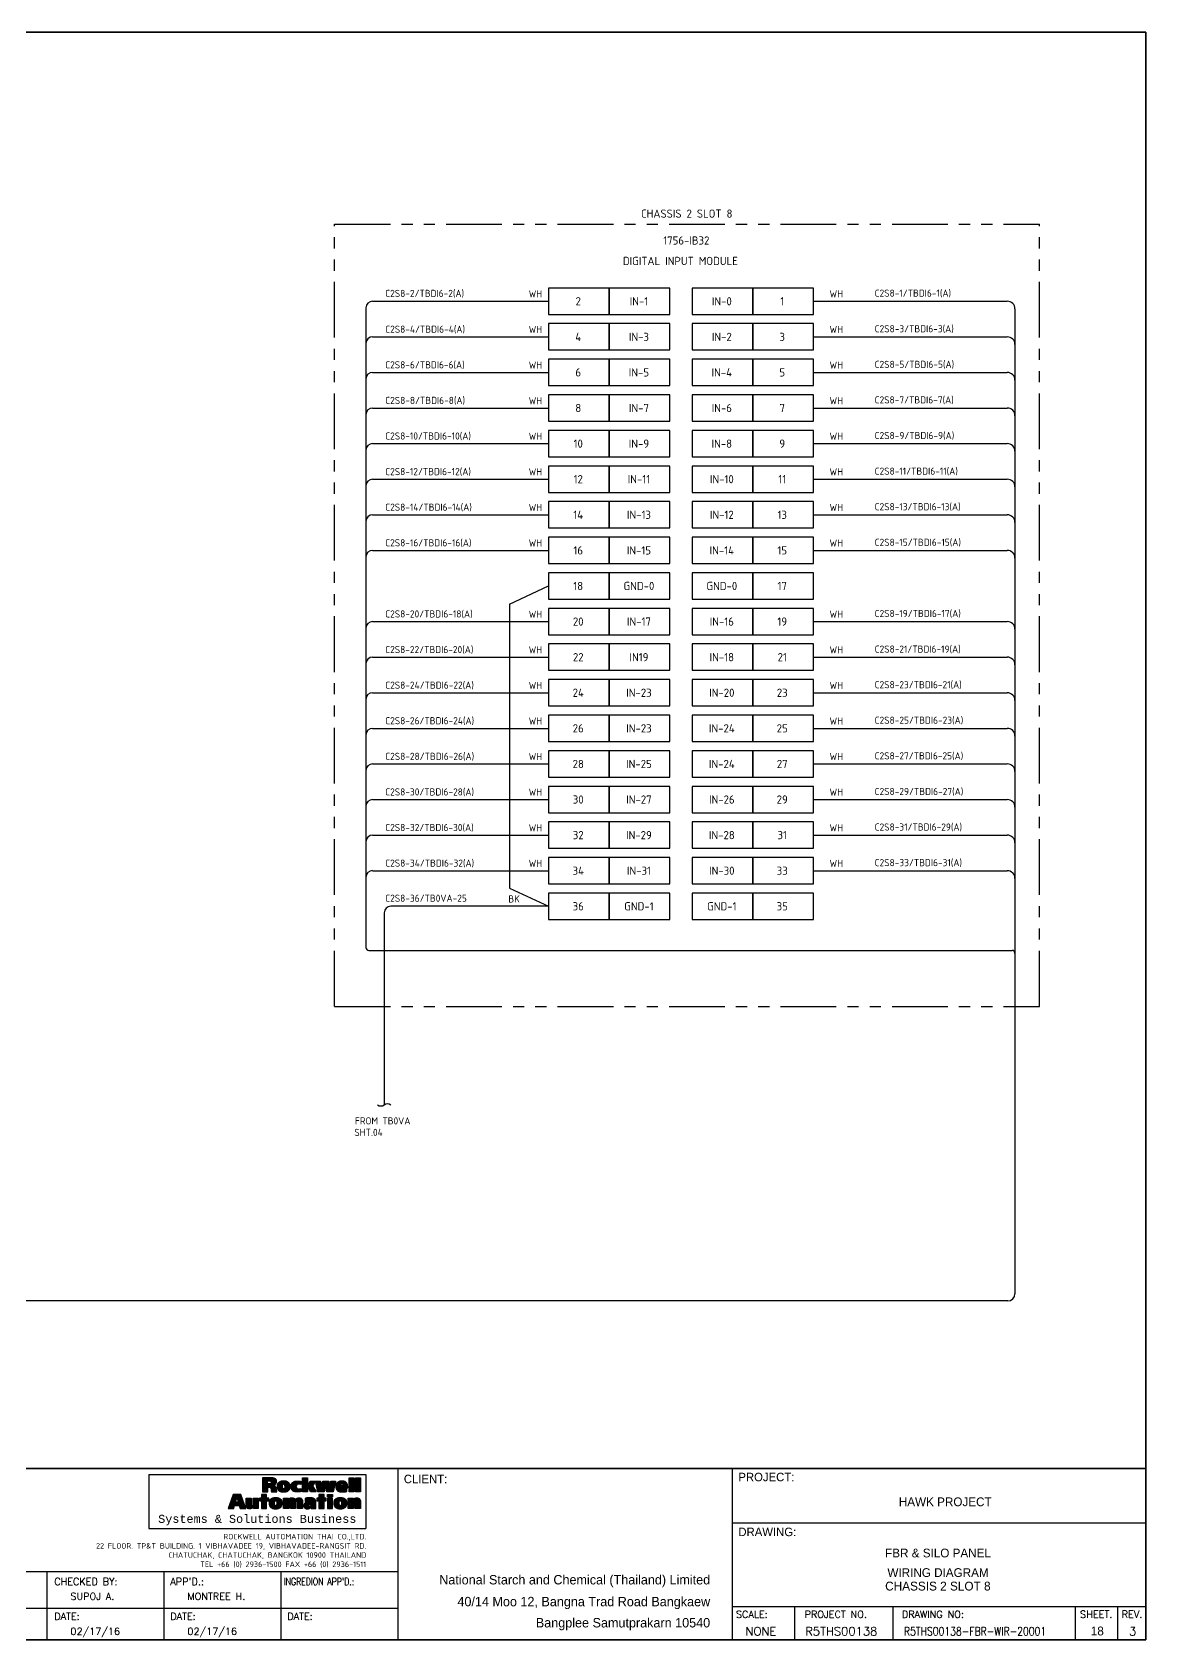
# Model space of a CAD drawing. Header units: inches. Extents: x 579627 to 667544, y 458630 to 507164.
# Drawn here: x 647933 to 649806, y 493540 to 496244 of the extents above; entities that cross this region are included whole.
import ezdxf
from ezdxf.enums import TextEntityAlignment as Align

# ---------------------------------------------------------------- set-up
doc = ezdxf.new("R2010")
doc.units = ezdxf.units.IN
doc.header["$MEASUREMENT"] = 0
doc.linetypes.add('PHANTOM2', pattern=[1.25, 0.625, -0.125, 0.125, -0.125, 0.125, -0.125])
for name, color, linetype in [('ASHADE', 7, 'Continuous'), ('GT_1', 9, 'Continuous'), ('HELPPOINT', 7, 'Continuous'), ('IE-CABLE', 1, 'Continuous'), ('IE-EQUIP', 253, 'Continuous'), ('IE-WIRE', 7, 'Continuous'), ('MEMBER', 7, 'Continuous'), ('RA_LOGO', 2, 'Continuous'), ('TITLE_BOX', 7, 'Continuous')]:
    doc.layers.add(name, color=color, linetype=linetype)
doc.styles.add('BOLD', font='monos.ttf')
doc.styles.add('HTX11', font='O8111901')
doc.styles.add('ISO3098B', font='ISO3098B.shx')
doc.styles.add('ROMANS', font='romans.shx', dxfattribs={"width": 0.85, "height": 25})
doc.styles.add('T1', font='browa.ttf', dxfattribs={"height": 1000})

# ---------------------------------------------------------------- blocks, each defined once
blk = doc.blocks.new('RA_LOGO1')
at = {"layer": 'RA_LOGO', "linetype": 'Continuous'}
h = blk.add_hatch(color=1, dxfattribs=at)
h.paths.add_polyline_path([(0.987, 0.539), (1.017, 0.539), (1.033, 0.538), (1.046, 0.533), (1.055, 0.521), (1.061, 0.505), (1.065, 0.484), (1.068, 0.461), (1.071, 0.439), (1.074, 0.42), (1.213, 0.42), (1.207, 0.439), (1.203, 0.46), (1.199, 0.482), (1.195, 0.504), (1.189, 0.526), (1.18, 0.545), (1.166, 0.562), (1.147, 0.575), (1.12, 0.583), (1.142, 0.59), (1.16, 0.598), (1.175, 0.609), (1.188, 0.621), (1.197, 0.637), (1.203, 0.655), (1.205, 0.677), (1.204, 0.694), (1.2, 0.709), (1.194, 0.723), (1.185, 0.734), (1.175, 0.744), (1.162, 0.752), (1.147, 0.759), (1.131, 0.763), (1.112, 0.767), (1.092, 0.769), (1.07, 0.77), (0.853, 0.77), (0.853, 0.42), (0.987, 0.42)])
h.paths.add_polyline_path([(0.981, 0.617), (0.981, 0.692), (1.018, 0.692), (1.044, 0.689), (1.063, 0.679), (1.071, 0.656), (1.066, 0.635), (1.054, 0.623), (1.036, 0.618), (1.016, 0.617)], flags=16)
h = blk.add_hatch(color=1, dxfattribs=at)
h.paths.add_polyline_path([(1.3, 0.676), (1.285, 0.67), (1.271, 0.663), (1.258, 0.654), (1.247, 0.644), (1.238, 0.633), (1.23, 0.62), (1.225, 0.606), (1.22, 0.591), (1.218, 0.574), (1.217, 0.556), (1.218, 0.538), (1.22, 0.522), (1.224, 0.506), (1.229, 0.492), (1.235, 0.479), (1.243, 0.467), (1.253, 0.456), (1.264, 0.447), (1.276, 0.438), (1.29, 0.431), (1.305, 0.425), (1.321, 0.421), (1.339, 0.417), (1.358, 0.415), (1.378, 0.415), (1.399, 0.415), (1.418, 0.417), (1.435, 0.421), (1.452, 0.425), (1.467, 0.431), (1.481, 0.438), (1.493, 0.447), (1.504, 0.456), (1.514, 0.467), (1.522, 0.479), (1.528, 0.492), (1.534, 0.506), (1.537, 0.522), (1.54, 0.538), (1.54, 0.556), (1.539, 0.574), (1.537, 0.591), (1.533, 0.606), (1.527, 0.62), (1.519, 0.633), (1.51, 0.644), (1.499, 0.654), (1.486, 0.663), (1.472, 0.67), (1.456, 0.676), (1.439, 0.681), (1.42, 0.684), (1.4, 0.686), (1.378, 0.687), (1.357, 0.686), (1.336, 0.684), (1.317, 0.681)])
h.paths.add_polyline_path([(1.36, 0.605), (1.378, 0.612), (1.396, 0.605), (1.404, 0.584), (1.406, 0.556), (1.405, 0.529), (1.401, 0.508), (1.393, 0.494), (1.378, 0.49), (1.364, 0.494), (1.356, 0.508), (1.352, 0.529), (1.351, 0.556), (1.353, 0.584)], flags=16)
for color, points in [(1, [(1.697, 0.575), (1.705, 0.591), (1.718, 0.603), (1.735, 0.61), (1.756, 0.612), (1.778, 0.61), (1.796, 0.606), (1.813, 0.599), (1.813, 0.676), (1.793, 0.681), (1.771, 0.684), (1.748, 0.686), (1.721, 0.687), (1.699, 0.686), (1.679, 0.684), (1.66, 0.681), (1.643, 0.676), (1.627, 0.67), (1.613, 0.663), (1.601, 0.654), (1.59, 0.644), (1.581, 0.633), (1.573, 0.62), (1.567, 0.606), (1.563, 0.591), (1.561, 0.574), (1.56, 0.556), (1.56, 0.538), (1.563, 0.522), (1.566, 0.506), (1.572, 0.492), (1.578, 0.479), (1.586, 0.467), (1.596, 0.456), (1.607, 0.447), (1.619, 0.438), (1.632, 0.431), (1.648, 0.425), (1.664, 0.421), (1.682, 0.417), (1.701, 0.415), (1.721, 0.415), (1.748, 0.415), (1.772, 0.418), (1.794, 0.422), (1.815, 0.428), (1.815, 0.505), (1.797, 0.496), (1.778, 0.491), (1.756, 0.49), (1.735, 0.492), (1.718, 0.5), (1.705, 0.514), (1.697, 0.531), (1.694, 0.554)]), (1, [(2.233, 0.42), (2.391, 0.42), (2.423, 0.598), (2.424, 0.598), (2.455, 0.42), (2.612, 0.42), (2.671, 0.681), (2.556, 0.681), (2.533, 0.511), (2.532, 0.511), (2.503, 0.681), (2.351, 0.681), (2.324, 0.511), (2.323, 0.511), (2.298, 0.681), (2.174, 0.681)]), (1, [(3.007, 0.42), (3.13, 0.42), (3.13, 0.769), (3.007, 0.769)]), (1, [(3.292, 0.769), (3.169, 0.769), (3.169, 0.42), (3.292, 0.42)]), (252, [(0.745, 0.265), (0.617, 0.265), (0.617, 0.112), (0.617, 0.096), (0.611, 0.082), (0.594, 0.076), (0.579, 0.082), (0.573, 0.096), (0.572, 0.112), (0.572, 0.265), (0.444, 0.265), (0.444, 0.081), (0.445, 0.062), (0.449, 0.046), (0.455, 0.031), (0.465, 0.018), (0.478, 0.008), (0.494, 0.001), (0.513, -0.004), (0.537, -0.006), (0.558, -0.004), (0.579, 0.001), (0.597, 0.011), (0.612, 0.026), (0.625, 0.047), (0.625, 0), (0.745, 0)]), (252, [(0.956, 0.191), (1.011, 0.191), (1.011, 0.265), (0.956, 0.265), (0.956, 0.355), (0.828, 0.355), (0.828, 0.265), (0.774, 0.265), (0.774, 0.191), (0.828, 0.191), (0.828, 0), (0.956, 0)]), (252, [(1.505, 0.153), (1.505, 0.169), (1.511, 0.183), (1.528, 0.189), (1.543, 0.183), (1.549, 0.169), (1.55, 0.153), (1.55, 0), (1.678, 0), (1.678, 0.153), (1.679, 0.169), (1.685, 0.183), (1.701, 0.189), (1.717, 0.183), (1.723, 0.169), (1.724, 0.153), (1.724, 0), (1.852, 0), (1.852, 0.159), (1.851, 0.173), (1.851, 0.187), (1.85, 0.202), (1.847, 0.215), (1.843, 0.228), (1.836, 0.24), (1.827, 0.25), (1.816, 0.259), (1.8, 0.265), (1.781, 0.269), (1.758, 0.271), (1.738, 0.269), (1.717, 0.264), (1.698, 0.255), (1.682, 0.242), (1.672, 0.225), (1.663, 0.242), (1.649, 0.255), (1.631, 0.264), (1.61, 0.269), (1.589, 0.271), (1.57, 0.27), (1.551, 0.266), (1.535, 0.259), (1.52, 0.249), (1.508, 0.236), (1.497, 0.217), (1.497, 0.265), (1.377, 0.265), (1.377, 0), (1.505, 0)]), (252, [(2.257, 0), (2.386, 0), (2.386, 0.191), (2.441, 0.191), (2.441, 0.265), (2.386, 0.265), (2.386, 0.355), (2.257, 0.355), (2.257, 0.265), (2.203, 0.265), (2.203, 0.191), (2.257, 0.191)]), (252, [(3.117, 0.153), (3.117, 0.169), (3.123, 0.183), (3.14, 0.189), (3.155, 0.183), (3.161, 0.169), (3.162, 0.153), (3.162, 0), (3.29, 0), (3.29, 0.184), (3.289, 0.203), (3.285, 0.219), (3.279, 0.234), (3.269, 0.247), (3.256, 0.257), (3.24, 0.265), (3.221, 0.269), (3.197, 0.271), (3.176, 0.269), (3.155, 0.263), (3.137, 0.253), (3.122, 0.239), (3.109, 0.217), (3.109, 0.265), (2.989, 0.265), (2.989, 0), (3.117, 0)])]:
    blk.add_hatch(color=color, dxfattribs=at).paths.add_polyline_path(points)
h = blk.add_hatch(color=1, dxfattribs=at)
h.paths.add_polyline_path([(1.973, 0.769), (1.847, 0.769), (1.847, 0.42), (1.973, 0.42), (1.973, 0.566)])
h.paths.add_polyline_path([(1.974, 0.566), (2.045, 0.42), (2.187, 0.42), (2.101, 0.566), (2.173, 0.681), (2.036, 0.681)])
h = blk.add_hatch(color=1, dxfattribs=at)
h.paths.add_polyline_path([(2.817, 0.415), (2.838, 0.415), (2.859, 0.415), (2.88, 0.416), (2.901, 0.418), (2.92, 0.421), (2.938, 0.425), (2.956, 0.43), (2.956, 0.497), (2.939, 0.49), (2.918, 0.485), (2.895, 0.482), (2.87, 0.481), (2.849, 0.482), (2.83, 0.485), (2.815, 0.493), (2.804, 0.504), (2.8, 0.521), (2.975, 0.521), (2.975, 0.536), (2.974, 0.555), (2.972, 0.572), (2.969, 0.589), (2.965, 0.605), (2.96, 0.619), (2.953, 0.632), (2.944, 0.645), (2.934, 0.655), (2.922, 0.665), (2.909, 0.673), (2.894, 0.679), (2.877, 0.683), (2.858, 0.686), (2.838, 0.687), (2.816, 0.686), (2.795, 0.684), (2.777, 0.681), (2.759, 0.676), (2.744, 0.67), (2.73, 0.663), (2.717, 0.654), (2.706, 0.644), (2.697, 0.633), (2.69, 0.62), (2.684, 0.606), (2.679, 0.591), (2.677, 0.574), (2.676, 0.556), (2.677, 0.538), (2.679, 0.522), (2.683, 0.507), (2.688, 0.492), (2.694, 0.479), (2.702, 0.467), (2.712, 0.456), (2.723, 0.447), (2.735, 0.438), (2.749, 0.431), (2.764, 0.425), (2.78, 0.421), (2.798, 0.417)])
h.paths.add_polyline_path([(2.799, 0.576), (2.801, 0.598), (2.811, 0.618), (2.834, 0.627), (2.855, 0.618), (2.864, 0.598), (2.865, 0.576)], flags=16)
h = blk.add_hatch(color=252, dxfattribs=at)
h.paths.add_polyline_path([(0.272, 0.077), (0.296, 0), (0.439, 0), (0.312, 0.355), (0.124, 0.355), (0, 0), (0.136, 0), (0.158, 0.077)])
h.paths.add_polyline_path([(0.255, 0.162), (0.177, 0.162), (0.216, 0.28)], flags=16)
h = blk.add_hatch(color=252, dxfattribs=at)
h.paths.add_polyline_path([(1.14, -0.003), (1.159, -0.005), (1.18, -0.006), (1.201, -0.005), (1.22, -0.003), (1.238, 0), (1.255, 0.005), (1.27, 0.011), (1.284, 0.018), (1.297, 0.027), (1.308, 0.036), (1.317, 0.047), (1.326, 0.06), (1.333, 0.073), (1.338, 0.087), (1.342, 0.103), (1.344, 0.12), (1.345, 0.137), (1.344, 0.156), (1.341, 0.173), (1.337, 0.188), (1.331, 0.203), (1.323, 0.216), (1.313, 0.227), (1.302, 0.238), (1.29, 0.246), (1.275, 0.254), (1.259, 0.26), (1.242, 0.265), (1.223, 0.268), (1.202, 0.27), (1.18, 0.271), (1.158, 0.27), (1.137, 0.268), (1.118, 0.265), (1.101, 0.26), (1.085, 0.254), (1.071, 0.246), (1.058, 0.238), (1.047, 0.227), (1.038, 0.216), (1.03, 0.203), (1.024, 0.188), (1.02, 0.173), (1.017, 0.156), (1.016, 0.137), (1.017, 0.12), (1.019, 0.103), (1.023, 0.087), (1.028, 0.073), (1.035, 0.06), (1.043, 0.047), (1.053, 0.036), (1.064, 0.027), (1.076, 0.018), (1.09, 0.011), (1.105, 0.005), (1.122, 0)])
h.paths.add_polyline_path([(1.165, 0.075), (1.157, 0.089), (1.153, 0.111), (1.152, 0.137), (1.154, 0.166), (1.162, 0.187), (1.18, 0.195), (1.198, 0.187), (1.207, 0.166), (1.208, 0.137), (1.207, 0.111), (1.204, 0.089), (1.195, 0.075), (1.18, 0.07)], flags=16)
h = blk.add_hatch(color=252, dxfattribs=at)
h.paths.add_polyline_path([(1.883, 0.052), (1.889, 0.036), (1.899, 0.023), (1.911, 0.012), (1.926, 0.004), (1.942, -0.001), (1.96, -0.005), (1.978, -0.006), (1.999, -0.004), (2.019, 0.001), (2.037, 0.01), (2.052, 0.022), (2.065, 0.04), (2.065, 0), (2.184, 0), (2.184, 0.161), (2.183, 0.18), (2.179, 0.197), (2.173, 0.212), (2.165, 0.225), (2.155, 0.236), (2.144, 0.245), (2.131, 0.252), (2.117, 0.258), (2.102, 0.263), (2.086, 0.266), (2.07, 0.268), (2.054, 0.27), (2.038, 0.271), (2.022, 0.271), (1.995, 0.27), (1.973, 0.269), (1.953, 0.266), (1.933, 0.261), (1.911, 0.256), (1.911, 0.181), (1.932, 0.19), (1.954, 0.197), (1.977, 0.202), (2, 0.204), (2.019, 0.203), (2.037, 0.2), (2.053, 0.194), (2.063, 0.183), (2.067, 0.165), (2.053, 0.167), (2.036, 0.168), (2.018, 0.169), (2, 0.168), (1.983, 0.167), (1.965, 0.164), (1.948, 0.16), (1.933, 0.154), (1.918, 0.147), (1.906, 0.137), (1.896, 0.125), (1.888, 0.11), (1.883, 0.092), (1.881, 0.072)])
h.paths.add_polyline_path([(1.998, 0.086), (2.007, 0.106), (2.028, 0.115), (2.055, 0.116), (2.067, 0.116), (2.067, 0.108), (2.063, 0.086), (2.05, 0.068), (2.028, 0.061), (2.011, 0.064), (2.001, 0.072)], flags=16)
h = blk.add_hatch(color=252, dxfattribs=at)
h.paths.add_polyline_path([(2.471, 0), (2.599, 0), (2.599, 0.264), (2.471, 0.264)])
h.paths.add_polyline_path([(2.599, 0.296), (2.599, 0.355), (2.471, 0.355), (2.471, 0.296)])
h = blk.add_hatch(color=252, dxfattribs=at)
h.paths.add_polyline_path([(2.751, -0.003), (2.77, -0.005), (2.791, -0.006), (2.811, -0.005), (2.831, -0.003), (2.849, 0), (2.865, 0.005), (2.881, 0.011), (2.895, 0.018), (2.907, 0.027), (2.918, 0.036), (2.928, 0.047), (2.936, 0.06), (2.943, 0.073), (2.948, 0.087), (2.952, 0.103), (2.955, 0.12), (2.955, 0.137), (2.954, 0.156), (2.952, 0.173), (2.947, 0.188), (2.941, 0.203), (2.934, 0.216), (2.924, 0.227), (2.913, 0.238), (2.9, 0.246), (2.886, 0.254), (2.87, 0.26), (2.852, 0.265), (2.833, 0.268), (2.813, 0.27), (2.791, 0.271), (2.769, 0.27), (2.748, 0.268), (2.729, 0.265), (2.711, 0.26), (2.695, 0.254), (2.681, 0.246), (2.669, 0.238), (2.658, 0.227), (2.648, 0.216), (2.64, 0.203), (2.634, 0.188), (2.63, 0.173), (2.628, 0.156), (2.627, 0.137), (2.627, 0.12), (2.63, 0.103), (2.633, 0.087), (2.639, 0.073), (2.645, 0.06), (2.654, 0.047), (2.663, 0.036), (2.674, 0.027), (2.687, 0.018), (2.701, 0.011), (2.716, 0.005), (2.733, 0)])
h.paths.add_polyline_path([(2.776, 0.075), (2.768, 0.089), (2.764, 0.111), (2.763, 0.137), (2.765, 0.166), (2.773, 0.187), (2.791, 0.195), (2.809, 0.187), (2.817, 0.166), (2.819, 0.137), (2.818, 0.111), (2.814, 0.089), (2.806, 0.075), (2.791, 0.07)], flags=16)
at = {"layer": 'RA_LOGO', "color": 1, "linetype": 'Continuous'}
for points in [[(1.147, 0.759), (1.131, 0.763), (1.112, 0.767), (1.092, 0.769), (1.07, 0.77), (0.853, 0.77), (0.853, 0.42), (0.987, 0.42), (0.987, 0.539), (1.017, 0.539), (1.033, 0.538), (1.046, 0.533), (1.055, 0.521), (1.061, 0.505), (1.065, 0.484), (1.068, 0.461), (1.071, 0.439), (1.074, 0.42), (1.213, 0.42), (1.207, 0.439), (1.203, 0.46), (1.199, 0.482), (1.195, 0.504), (1.189, 0.526), (1.18, 0.545), (1.166, 0.562), (1.147, 0.575), (1.121, 0.583), (1.121, 0.584), (1.142, 0.59), (1.16, 0.598), (1.175, 0.609), (1.188, 0.621), (1.197, 0.637), (1.203, 0.655), (1.205, 0.677), (1.204, 0.694), (1.2, 0.709), (1.194, 0.723), (1.185, 0.734), (1.175, 0.744), (1.162, 0.752)], [(1.016, 0.617), (0.981, 0.617), (0.981, 0.692), (1.018, 0.692), (1.044, 0.689), (1.063, 0.679), (1.071, 0.656), (1.066, 0.635), (1.054, 0.623), (1.036, 0.618)], [(1.456, 0.676), (1.439, 0.681), (1.42, 0.684), (1.4, 0.686), (1.378, 0.687), (1.357, 0.686), (1.336, 0.684), (1.317, 0.681), (1.3, 0.676), (1.285, 0.67), (1.271, 0.663), (1.258, 0.654), (1.247, 0.644), (1.238, 0.633), (1.23, 0.62), (1.225, 0.606), (1.22, 0.591), (1.218, 0.574), (1.217, 0.556), (1.217, 0.556), (1.218, 0.538), (1.22, 0.522), (1.224, 0.506), (1.229, 0.492), (1.235, 0.479), (1.243, 0.467), (1.253, 0.456), (1.264, 0.447), (1.276, 0.438), (1.29, 0.431), (1.305, 0.425), (1.321, 0.421), (1.339, 0.417), (1.358, 0.415), (1.378, 0.415), (1.399, 0.415), (1.418, 0.417), (1.435, 0.421), (1.452, 0.425), (1.467, 0.431), (1.481, 0.438), (1.493, 0.447), (1.504, 0.456), (1.514, 0.467), (1.522, 0.479), (1.528, 0.492), (1.534, 0.506), (1.537, 0.522), (1.54, 0.538), (1.54, 0.556), (1.539, 0.574), (1.537, 0.591), (1.533, 0.606), (1.527, 0.62), (1.519, 0.633), (1.51, 0.644), (1.499, 0.654), (1.486, 0.663), (1.472, 0.67)], [(1.351, 0.556), (1.353, 0.584), (1.36, 0.605), (1.378, 0.612), (1.396, 0.605), (1.404, 0.584), (1.406, 0.556), (1.405, 0.529), (1.401, 0.508), (1.393, 0.494), (1.378, 0.49), (1.364, 0.494), (1.356, 0.508), (1.352, 0.529)], [(1.679, 0.684), (1.699, 0.686), (1.721, 0.687), (1.748, 0.686), (1.771, 0.684), (1.793, 0.681), (1.813, 0.676), (1.813, 0.599), (1.796, 0.606), (1.778, 0.61), (1.756, 0.612), (1.735, 0.61), (1.718, 0.603), (1.705, 0.591), (1.697, 0.575), (1.694, 0.554), (1.697, 0.531), (1.705, 0.514), (1.718, 0.5), (1.735, 0.492), (1.756, 0.49), (1.778, 0.491), (1.797, 0.496), (1.815, 0.505), (1.815, 0.428), (1.794, 0.422), (1.772, 0.418), (1.748, 0.415), (1.721, 0.415), (1.701, 0.415), (1.682, 0.417), (1.664, 0.421), (1.648, 0.425), (1.632, 0.431), (1.619, 0.438), (1.607, 0.447), (1.596, 0.456), (1.586, 0.467), (1.578, 0.479), (1.572, 0.492), (1.566, 0.506), (1.563, 0.522), (1.56, 0.538), (1.56, 0.556), (1.561, 0.574), (1.563, 0.591), (1.567, 0.606), (1.573, 0.62), (1.581, 0.633), (1.59, 0.644), (1.601, 0.654), (1.613, 0.663), (1.627, 0.67), (1.643, 0.676), (1.66, 0.681)], [(1.973, 0.42), (1.847, 0.42), (1.847, 0.769), (1.973, 0.769), (1.973, 0.566), (1.974, 0.566), (1.973, 0.566)], [(2.045, 0.42), (1.974, 0.566), (2.036, 0.681), (2.173, 0.681), (2.101, 0.566), (2.187, 0.42)], [(2.455, 0.42), (2.424, 0.598), (2.423, 0.598), (2.391, 0.42), (2.233, 0.42), (2.174, 0.681), (2.298, 0.681), (2.323, 0.511), (2.324, 0.511), (2.351, 0.681), (2.503, 0.681), (2.532, 0.511), (2.533, 0.511), (2.556, 0.681), (2.671, 0.681), (2.612, 0.42)], [(2.817, 0.415), (2.838, 0.415), (2.859, 0.415), (2.88, 0.416), (2.901, 0.418), (2.92, 0.421), (2.938, 0.425), (2.956, 0.43), (2.956, 0.497), (2.939, 0.49), (2.918, 0.485), (2.895, 0.482), (2.87, 0.481), (2.849, 0.482), (2.83, 0.485), (2.815, 0.493), (2.804, 0.504), (2.8, 0.521), (2.975, 0.521), (2.975, 0.536), (2.974, 0.555), (2.972, 0.572), (2.969, 0.589), (2.965, 0.605), (2.96, 0.619), (2.953, 0.632), (2.944, 0.645), (2.934, 0.655), (2.922, 0.665), (2.909, 0.673), (2.894, 0.679), (2.877, 0.683), (2.858, 0.686), (2.838, 0.687), (2.816, 0.686), (2.795, 0.684), (2.777, 0.681), (2.759, 0.676), (2.744, 0.67), (2.73, 0.663), (2.717, 0.654), (2.706, 0.644), (2.697, 0.633), (2.69, 0.62), (2.684, 0.606), (2.679, 0.591), (2.677, 0.574), (2.676, 0.556), (2.676, 0.556), (2.677, 0.538), (2.679, 0.522), (2.683, 0.507), (2.688, 0.492), (2.694, 0.479), (2.702, 0.467), (2.712, 0.456), (2.723, 0.447), (2.735, 0.438), (2.749, 0.431), (2.764, 0.425), (2.78, 0.421), (2.798, 0.417)], [(2.865, 0.576), (2.799, 0.576), (2.801, 0.598), (2.811, 0.618), (2.834, 0.627), (2.855, 0.618), (2.864, 0.598)], [(3.007, 0.42), (3.007, 0.769), (3.13, 0.769), (3.13, 0.42)], [(3.169, 0.42), (3.169, 0.769), (3.292, 0.769), (3.292, 0.42)]]:
    blk.add_lwpolyline(points, close=True, dxfattribs=at)
at = {"layer": 'RA_LOGO', "color": 252, "linetype": 'Continuous'}
for points in [[(0.296, 0), (0.439, 0), (0.312, 0.355), (0.124, 0.355), (0, 0), (0.136, 0), (0.158, 0.077), (0.272, 0.077)], [(0.216, 0.279), (0.217, 0.279), (0.255, 0.162), (0.177, 0.162)], [(0.455, 0.031), (0.449, 0.046), (0.445, 0.062), (0.444, 0.081), (0.444, 0.265), (0.572, 0.265), (0.572, 0.112), (0.573, 0.096), (0.579, 0.082), (0.594, 0.076), (0.611, 0.082), (0.617, 0.096), (0.617, 0.112), (0.617, 0.265), (0.745, 0.265), (0.745, 0), (0.625, 0), (0.625, 0.045), (0.624, 0.045), (0.612, 0.026), (0.597, 0.011), (0.579, 0.001), (0.558, -0.004), (0.537, -0.006), (0.513, -0.004), (0.494, 0.001), (0.478, 0.008), (0.465, 0.018)], [(0.956, 0.191), (1.011, 0.191), (1.011, 0.265), (0.956, 0.265), (0.956, 0.355), (0.828, 0.355), (0.828, 0.265), (0.774, 0.265), (0.774, 0.191), (0.828, 0.191), (0.828, 0), (0.956, 0)], [(1.158, 0.27), (1.137, 0.268), (1.118, 0.265), (1.101, 0.26), (1.085, 0.254), (1.071, 0.246), (1.058, 0.238), (1.047, 0.227), (1.038, 0.216), (1.03, 0.203), (1.024, 0.188), (1.02, 0.173), (1.017, 0.156), (1.016, 0.137), (1.016, 0.137), (1.017, 0.12), (1.019, 0.103), (1.023, 0.087), (1.028, 0.073), (1.035, 0.06), (1.043, 0.047), (1.053, 0.036), (1.064, 0.027), (1.076, 0.018), (1.09, 0.011), (1.105, 0.005), (1.122, 0), (1.14, -0.003), (1.159, -0.005), (1.18, -0.006), (1.201, -0.005), (1.22, -0.003), (1.238, 0), (1.255, 0.005), (1.27, 0.011), (1.284, 0.018), (1.297, 0.027), (1.308, 0.036), (1.317, 0.047), (1.326, 0.06), (1.333, 0.073), (1.338, 0.087), (1.342, 0.103), (1.344, 0.12), (1.345, 0.137), (1.345, 0.137), (1.344, 0.156), (1.341, 0.173), (1.337, 0.188), (1.331, 0.203), (1.323, 0.216), (1.313, 0.227), (1.302, 0.238), (1.29, 0.246), (1.275, 0.254), (1.259, 0.26), (1.242, 0.265), (1.223, 0.268), (1.202, 0.27), (1.18, 0.271), (1.18, 0.271)], [(1.152, 0.137), (1.154, 0.166), (1.162, 0.187), (1.18, 0.195), (1.198, 0.187), (1.207, 0.166), (1.208, 0.137), (1.207, 0.111), (1.204, 0.089), (1.195, 0.075), (1.18, 0.07), (1.165, 0.075), (1.157, 0.089), (1.153, 0.111)], [(1.549, 0.169), (1.543, 0.183), (1.528, 0.189), (1.511, 0.183), (1.505, 0.169), (1.505, 0.153), (1.505, 0), (1.377, 0), (1.377, 0.265), (1.497, 0.265), (1.497, 0.219), (1.499, 0.219), (1.508, 0.236), (1.52, 0.249), (1.535, 0.259), (1.551, 0.266), (1.57, 0.27), (1.589, 0.271), (1.61, 0.269), (1.631, 0.264), (1.649, 0.255), (1.663, 0.242), (1.672, 0.226), (1.673, 0.226), (1.682, 0.242), (1.698, 0.255), (1.717, 0.264), (1.738, 0.269), (1.758, 0.271), (1.781, 0.269), (1.8, 0.265), (1.816, 0.259), (1.827, 0.25), (1.836, 0.24), (1.843, 0.228), (1.847, 0.215), (1.85, 0.202), (1.851, 0.187), (1.851, 0.173), (1.852, 0.159), (1.852, 0), (1.724, 0), (1.724, 0.153), (1.723, 0.169), (1.717, 0.183), (1.701, 0.189), (1.685, 0.183), (1.679, 0.169), (1.678, 0.153), (1.678, 0), (1.55, 0), (1.55, 0.153)], [(1.973, 0.269), (1.953, 0.266), (1.933, 0.261), (1.911, 0.256), (1.911, 0.181), (1.932, 0.19), (1.954, 0.197), (1.977, 0.202), (2, 0.204), (2.019, 0.203), (2.037, 0.2), (2.053, 0.194), (2.063, 0.183), (2.067, 0.165), (2.053, 0.167), (2.036, 0.168), (2.018, 0.169), (2, 0.168), (1.983, 0.167), (1.965, 0.164), (1.948, 0.16), (1.933, 0.154), (1.918, 0.147), (1.906, 0.137), (1.896, 0.125), (1.888, 0.11), (1.883, 0.092), (1.881, 0.072), (1.881, 0.072), (1.883, 0.052), (1.889, 0.036), (1.899, 0.023), (1.911, 0.012), (1.926, 0.004), (1.942, -0.001), (1.96, -0.005), (1.978, -0.006), (1.999, -0.004), (2.019, 0.001), (2.037, 0.01), (2.052, 0.022), (2.064, 0.038), (2.065, 0.038), (2.065, 0), (2.184, 0), (2.184, 0.161), (2.183, 0.18), (2.179, 0.197), (2.173, 0.212), (2.165, 0.225), (2.155, 0.236), (2.144, 0.245), (2.131, 0.252), (2.117, 0.258), (2.102, 0.263), (2.086, 0.266), (2.07, 0.268), (2.054, 0.27), (2.038, 0.271), (2.022, 0.271), (1.995, 0.27)], [(2.067, 0.108), (2.063, 0.086), (2.05, 0.068), (2.028, 0.061), (2.011, 0.064), (2.001, 0.072), (1.998, 0.086), (2.007, 0.106), (2.028, 0.115), (2.055, 0.116), (2.067, 0.116)], [(2.386, 0), (2.386, 0.191), (2.441, 0.191), (2.441, 0.265), (2.386, 0.265), (2.386, 0.355), (2.257, 0.355), (2.257, 0.265), (2.203, 0.265), (2.203, 0.191), (2.257, 0.191), (2.257, 0)], [(2.471, 0.296), (2.471, 0.355), (2.599, 0.355), (2.599, 0.296)], [(2.599, 0), (2.599, 0.264), (2.471, 0.264), (2.471, 0)], [(2.87, 0.26), (2.852, 0.265), (2.833, 0.268), (2.813, 0.27), (2.791, 0.271), (2.769, 0.27), (2.748, 0.268), (2.729, 0.265), (2.711, 0.26), (2.695, 0.254), (2.681, 0.246), (2.669, 0.238), (2.658, 0.227), (2.648, 0.216), (2.64, 0.203), (2.634, 0.188), (2.63, 0.173), (2.628, 0.156), (2.627, 0.137), (2.627, 0.137), (2.627, 0.12), (2.63, 0.103), (2.633, 0.087), (2.639, 0.073), (2.645, 0.06), (2.654, 0.047), (2.663, 0.036), (2.674, 0.027), (2.687, 0.018), (2.701, 0.011), (2.716, 0.005), (2.733, 0), (2.751, -0.003), (2.77, -0.005), (2.791, -0.006), (2.811, -0.005), (2.831, -0.003), (2.849, 0), (2.865, 0.005), (2.881, 0.011), (2.895, 0.018), (2.907, 0.027), (2.918, 0.036), (2.928, 0.047), (2.936, 0.06), (2.943, 0.073), (2.948, 0.087), (2.952, 0.103), (2.955, 0.12), (2.955, 0.137), (2.955, 0.137), (2.954, 0.156), (2.952, 0.173), (2.947, 0.188), (2.941, 0.203), (2.934, 0.216), (2.924, 0.227), (2.913, 0.238), (2.9, 0.246), (2.886, 0.254)], [(2.763, 0.137), (2.765, 0.166), (2.773, 0.187), (2.791, 0.195), (2.809, 0.187), (2.817, 0.166), (2.819, 0.137), (2.818, 0.111), (2.814, 0.089), (2.806, 0.075), (2.791, 0.07), (2.776, 0.075), (2.768, 0.089), (2.764, 0.111)], [(3.117, 0.169), (3.117, 0.153), (3.117, 0), (2.989, 0), (2.989, 0.265), (3.109, 0.265), (3.109, 0.219), (3.11, 0.219), (3.122, 0.239), (3.137, 0.253), (3.155, 0.263), (3.176, 0.269), (3.197, 0.271), (3.221, 0.269), (3.24, 0.265), (3.256, 0.257), (3.269, 0.247), (3.279, 0.234), (3.285, 0.219), (3.289, 0.203), (3.29, 0.184), (3.29, 0), (3.162, 0), (3.162, 0.153), (3.161, 0.169), (3.155, 0.183), (3.14, 0.189), (3.123, 0.183)]]:
    blk.add_lwpolyline(points, close=True, dxfattribs=at)
blk = doc.blocks.new('TPA')
at = {"color": 0}
for p, q in [((565225.5, 502262.6), (565225.5, 502159)), ((565225.5, 502262.6), (565640.1, 502262.6)), ((565640.1, 502262.6), (565640.1, 502159)), ((565225.5, 502159), (565640.1, 502159))]:
    blk.add_line(p, q, dxfattribs=at)
at = {"color": 4}
for p, q in [((566459.5, 502010.1), (566459.5, 501946.4)), ((566647.2, 502010.1), (566647.2, 501946.4))]:
    blk.add_line(p, q, dxfattribs=at)
at = {"color": 4, "ltscale": 0.5}
for p, q in [((566996.2, 502010.1), (566996.2, 501946.4)), ((566996.2, 502010.1), (566996.2, 501946.4)), ((567077.1, 502010.1), (567077.1, 501946.4)), ((567077.1, 502010.1), (567077.1, 501946.4))]:
    blk.add_line(p, q, dxfattribs=at)
at = {"layer": 'GT_1', "color": 4}
for p, q in [((566341, 501946.4), (566341, 502273.8)), ((566341, 501946.4), (566341, 502273.8)), ((566341, 502010.1), (567131, 502010.1))]:
    blk.add_line(p, q, dxfattribs=at)
at = {"layer": 'GT_1', "color": 4, "flags": 128}
for points in [[(565702.1, 501946.4), (565702.1, 502273.8)], [(566341, 501946.4), (566341, 502273.8)], [(565702.1, 502076.3), (564807.7, 502076.3)], [(565031.3, 501946.4), (565031.3, 502076.3)], [(565254.9, 501946.4), (565254.9, 502076.3)], [(565478.5, 501946.4), (565478.5, 502076.3)], [(565702.1, 502006.4), (564807.7, 502006.4)]]:
    blk.add_lwpolyline(points, dxfattribs=at)
at = {"layer": 'HELPPOINT', "color": 4, "lineweight": 35}
for p, q in [((562706.8, 505019.3), (567131, 505019.3)), ((562706.8, 505019.3), (567131, 505019.3)), ((567131, 505019.3), (567131, 501946.4)), ((567131, 505019.3), (567131, 501946.4)), ((567131, 501946.4), (562706.8, 501946.4)), ((567131, 501946.4), (562706.8, 501946.4))]:
    blk.add_line(p, q, dxfattribs=at)
at = {"layer": 'HELPPOINT', "color": 4}
for p, q in [((566341, 502169.7), (567131, 502169.7)), ((566341, 502169.7), (567131, 502169.7)), ((566341, 502010.1), (567131, 502010.1))]:
    blk.add_line(p, q, dxfattribs=at)
at = {"layer": 'MEMBER', "color": 4, "lineweight": 35}
blk.add_line((562706.8, 502273.8), (567131, 502273.8), dxfattribs=at)
blk.add_line((562706.8, 502273.8), (567131, 502273.8), dxfattribs=at)
at = {"layer": 'MEMBER', "color": 4}
for p, q in [((566341, 502169.7), (567131, 502169.7)), ((566341, 502169.7), (567131, 502169.7)), ((566341, 502010.1), (567131, 502010.1)), ((566341, 502010.1), (567131, 502010.1))]:
    blk.add_line(p, q, dxfattribs=at)
at = {"color": 0, "xscale": 76.7727272878401, "yscale": 76.77272728795651, "zscale": 76.772727288}
blk.add_blockref('RA_LOGO1', (565377.2, 502197.1), dxfattribs=at)
at = {"color": 4, "ltscale": 100, "style": 'HTX11'}
for s, p in [('HAWK PROJECT', (566747.6, 502210.2)), ('FBR & SILO PANEL', (566733.8, 502112.3)), ('WIRING DIAGRAM', (566733.8, 502074.9))]:
    blk.add_text(s, height=16.696, dxfattribs=at).set_placement(p, align=Align.MIDDLE_CENTER)
at = {"color": 0, "insert": (565243.3, 502185.3), "char_height": 15.355, "width": 438.272, "attachment_point": 1, "style": 'BOLD'}
blk.add_mtext('{\\W1.04;Systems & Solutions Business}', dxfattribs=at)
at = {"color": 4, "insert": (565640.9, 502148.9), "char_height": 10.5571, "width": 527.854, "attachment_point": 3, "style": 'ISO3098B'}
blk.add_mtext('ROCKWELL AUTOMATION THAI CO.,LTD.\\P22 FLOOR. TP&T BUILDING. 1 VIBHAVADEE 19, VIBHAVADEE-RANGSIT RD. CHATUCHAK, CHATUCHAK, BANGKOK 10900 THAILAND\\PTEL +66 (0) 2936-1500 FAX +66 (0) 2936-1511', dxfattribs=at)
at = {"style": 'HTX11'}
for tag, p in [('A', (566704.3, 502037.1)), ('B', (567038.2, 501963.3))]:
    blk.add_attdef(tag, text='', height=16.8, dxfattribs=at).set_placement(p, align=Align.MIDDLE_CENTER)
at = {"layer": 'GT_1', "color": 4, "style": 'HTX11'}
for s, p in [('CLIENT:', (565712.8, 502245.8)), ('PROJECT:', (566352.2, 502249.5)), ('DRAWING:', (566352.2, 502144.6))]:
    blk.add_text(s, height=16.19, dxfattribs=at).set_placement(p)
at = {"layer": 'MEMBER', "color": 4, "ltscale": 0.8, "style": 'ROMANS'}
for s, height, p in [('CHECKED BY:', 13.495, (565044.7, 502051.1)), ("APP'D.:", 13.49, (565266.5, 502051.1)), ('SUPOJ A.', 13.49, (565075.6, 502022.7)), ('MONTREE H.', 13.49, (565299.2, 502022.7)), ('SCALE:', 13.49, (566347.7, 501988.5)), ('PROJECT NO.', 13.495, (566478.7, 501988.5)), ('DRAWING NO:', 13.495, (566664.7, 501988.5)), ('SHEET.', 13.64, (567005.3, 501988.5)), ('REV.', 13.64, (567084.8, 501988.5)), ('DATE:', 13.49, (565044.7, 501984.5)), ('02/17/16', 13.49, (565075.6, 501956)), ('DATE:', 13.49, (565266.5, 501984.5)), ('02/17/16', 13.49, (565299.2, 501956)), ('DATE:', 13.49, (565490.1, 501984.5)), ('NONE', 16.17, (566365.9, 501954.7)), ('R5THS00138', 16.17, (566480, 501954.7))]:
    blk.add_text(s, height=height, dxfattribs=at).set_placement(p)
at = {"layer": 'MEMBER', "color": 4, "ltscale": 0.8, "style": 'ROMANS', "width": 0.8}
for s, height, p in [("INGREDION APP'D.:", 13.495, (565483.3, 502051.1)), ('R5THS00138-FBR-WIR-20001', 16.175, (566668.8, 501954.7))]:
    blk.add_text(s, height=height, dxfattribs=at).set_placement(p)
at = {"layer": 'MEMBER', "color": 4, "ltscale": 0.8, "style": 'ROMANS'}
blk.add_text('3', height=16.2, dxfattribs=at).set_placement((567105.9, 501954.7), align=Align.CENTER)
at = {"layer": 'TITLE_BOX', "color": 7, "linetype": 'ByBlock', "style": 'T1'}
for s, p in [('National Starch and Chemical (Thailand) Limited', (566298.3, 502052.3)), ('40/14 Moo 12, Bangna Trad Road Bangkaew', (566298.3, 502010.5)), ('Bangplee Samutprakarn 10540', (566298.3, 501970.1))]:
    blk.add_text(s, height=18, dxfattribs=at).set_placement(p, align=Align.RIGHT)

msp = doc.modelspace()

# ---------------------------------------------------------------- linework, layer by layer
at = {"color": 4}
for p, q in [((649585.9, 495778.6), (649585.9, 494122)), ((649573.9, 494110), (647639, 494110))]:
    msp.add_line(p, q, dxfattribs=at)
for p, q in [((648735.7, 495282.2), (648801.3, 495312.6)), ((648735.7, 495282.2), (648735.7, 494804)), ((648735.7, 494804), (648801.3, 494773.8))]:
    msp.add_line(p, q)
at = {"color": 0}
msp.add_lwpolyline([(648536.1, 494439.3, 0.351), (648525, 494439.3, -0.351), (648513.9, 494439.3, 2.081666)], format="xyb", dxfattribs=at)
at = {"color": 4}
msp.add_arc((649573.9, 494122), 12, 270, 0, dxfattribs=at)
at = {"layer": 'ASHADE', "color": 2, "linetype": 'PHANTOM2', "ltscale": 150}
for p, q in [((648441.6, 494605.3), (648441.6, 495921.4)), ((648441.6, 495921.4), (649627.3, 495921.4)), ((649627.3, 494605.3), (649627.3, 495921.4)), ((648441.6, 494605.3), (649627.3, 494605.3))]:
    msp.add_line(p, q, dxfattribs=at)
at = {"layer": 'IE-CABLE', "color": 4}
for p, q in [((649246.9, 495791.5), (649573, 495791.5)), ((649246.9, 495731.6), (649573, 495731.6)), ((649246.9, 495671.8), (649573, 495671.8)), ((649246.9, 495611.9), (649573, 495611.9)), ((649246.9, 495552), (649573, 495552)), ((649246.9, 495492.2), (649573, 495492.2)), ((649246.9, 495432.3), (649573, 495432.3)), ((649246.9, 495372.4), (649573, 495372.4)), ((649246.9, 495252.7), (649573, 495252.7)), ((649246.9, 495192.8), (649573, 495192.8)), ((649246.9, 495133), (649573, 495133)), ((649246.9, 495073.1), (649573, 495073.1)), ((649246.9, 495013.2), (649573, 495013.2)), ((649246.9, 494953.4), (649573, 494953.4)), ((649246.9, 494893.5), (649573, 494893.5)), ((649246.9, 494833.6), (649573, 494833.6))]:
    msp.add_line(p, q, dxfattribs=at)
for centre in [(649573, 495778.6), (649573, 495718.7), (649573, 495658.8), (649573, 495599), (649573, 495539.1), (649573, 495479.2), (649573, 495419.4), (649573, 495359.5), (649573, 495239.8), (649573, 495179.9), (649573, 495120), (649573, 495060.2), (649573, 495000.3), (649573, 494940.4), (649573, 494880.6), (649573, 494820.7)]:
    msp.add_arc(centre, 12.9, 0, 90, dxfattribs=at)
at = {"layer": 'IE-EQUIP', "linetype": 'Continuous'}
for points in [[(648801.3, 495813.6), (648801.3, 495769.4), (648903.4, 495769.4), (648903.4, 495813.6)], [(648903.4, 495813.6), (648903.4, 495769.4), (649005.5, 495769.4), (649005.5, 495813.6)], [(649042.7, 495813.6), (649042.7, 495769.4), (649144.8, 495769.4), (649144.8, 495813.6)], [(649144.8, 495813.6), (649144.8, 495769.4), (649246.9, 495769.4), (649246.9, 495813.6)], [(648801.3, 495753.8), (648801.3, 495709.5), (648903.4, 495709.5), (648903.4, 495753.8)], [(648903.4, 495753.8), (648903.4, 495709.5), (649005.5, 495709.5), (649005.5, 495753.8)], [(649042.7, 495753.8), (649042.7, 495709.5), (649144.8, 495709.5), (649144.8, 495753.8)], [(649144.8, 495753.8), (649144.8, 495709.5), (649246.9, 495709.5), (649246.9, 495753.8)], [(648801.3, 495693.9), (648801.3, 495649.6), (648903.4, 495649.6), (648903.4, 495693.9)], [(648903.4, 495693.9), (648903.4, 495649.6), (649005.5, 495649.6), (649005.5, 495693.9)], [(649042.7, 495693.9), (649042.7, 495649.6), (649144.8, 495649.6), (649144.8, 495693.9)], [(649144.8, 495693.9), (649144.8, 495649.6), (649246.9, 495649.6), (649246.9, 495693.9)], [(648801.3, 495634), (648801.3, 495589.8), (648903.4, 495589.8), (648903.4, 495634)], [(648903.4, 495634), (648903.4, 495589.8), (649005.5, 495589.8), (649005.5, 495634)], [(649042.7, 495634), (649042.7, 495589.8), (649144.8, 495589.8), (649144.8, 495634)], [(649144.8, 495634), (649144.8, 495589.8), (649246.9, 495589.8), (649246.9, 495634)], [(648801.3, 495574.2), (648801.3, 495529.9), (648903.4, 495529.9), (648903.4, 495574.2)], [(648903.4, 495574.2), (648903.4, 495529.9), (649005.5, 495529.9), (649005.5, 495574.2)], [(649042.7, 495574.2), (649042.7, 495529.9), (649144.8, 495529.9), (649144.8, 495574.2)], [(649144.8, 495574.2), (649144.8, 495529.9), (649246.9, 495529.9), (649246.9, 495574.2)], [(648801.3, 495514.3), (648801.3, 495470), (648903.4, 495470), (648903.4, 495514.3)], [(648903.4, 495514.3), (648903.4, 495470), (649005.5, 495470), (649005.5, 495514.3)], [(649042.7, 495514.3), (649042.7, 495470), (649144.8, 495470), (649144.8, 495514.3)], [(649144.8, 495514.3), (649144.8, 495470), (649246.9, 495470), (649246.9, 495514.3)], [(648801.3, 495454.4), (648801.3, 495410.2), (648903.4, 495410.2), (648903.4, 495454.4)], [(648903.4, 495454.4), (648903.4, 495410.2), (649005.5, 495410.2), (649005.5, 495454.4)], [(649042.7, 495454.4), (649042.7, 495410.2), (649144.8, 495410.2), (649144.8, 495454.4)], [(649144.8, 495454.4), (649144.8, 495410.2), (649246.9, 495410.2), (649246.9, 495454.4)], [(648801.3, 495394.6), (648801.3, 495350.3), (648903.4, 495350.3), (648903.4, 495394.6)], [(648903.4, 495394.6), (648903.4, 495350.3), (649005.5, 495350.3), (649005.5, 495394.6)], [(649042.7, 495394.6), (649042.7, 495350.3), (649144.8, 495350.3), (649144.8, 495394.6)], [(649144.8, 495394.6), (649144.8, 495350.3), (649246.9, 495350.3), (649246.9, 495394.6)], [(648801.3, 495334.7), (648801.3, 495290.4), (648903.4, 495290.4), (648903.4, 495334.7)], [(648903.4, 495334.7), (648903.4, 495290.4), (649005.5, 495290.4), (649005.5, 495334.7)], [(649042.7, 495334.7), (649042.7, 495290.4), (649144.8, 495290.4), (649144.8, 495334.7)], [(649144.8, 495334.7), (649144.8, 495290.4), (649246.9, 495290.4), (649246.9, 495334.7)], [(648801.3, 495274.8), (648801.3, 495230.6), (648903.4, 495230.6), (648903.4, 495274.8)], [(648903.4, 495274.8), (648903.4, 495230.6), (649005.5, 495230.6), (649005.5, 495274.8)], [(649042.7, 495274.8), (649042.7, 495230.6), (649144.8, 495230.6), (649144.8, 495274.8)], [(649144.8, 495274.8), (649144.8, 495230.6), (649246.9, 495230.6), (649246.9, 495274.8)], [(648801.3, 495215), (648801.3, 495170.7), (648903.4, 495170.7), (648903.4, 495215)], [(648903.4, 495215), (648903.4, 495170.7), (649005.5, 495170.7), (649005.5, 495215)], [(649042.7, 495215), (649042.7, 495170.7), (649144.8, 495170.7), (649144.8, 495215)], [(649144.8, 495215), (649144.8, 495170.7), (649246.9, 495170.7), (649246.9, 495215)], [(648801.3, 495155.1), (648801.3, 495110.8), (648903.4, 495110.8), (648903.4, 495155.1)], [(648903.4, 495155.1), (648903.4, 495110.8), (649005.5, 495110.8), (649005.5, 495155.1)], [(649042.7, 495155.1), (649042.7, 495110.8), (649144.8, 495110.8), (649144.8, 495155.1)], [(649144.8, 495155.1), (649144.8, 495110.8), (649246.9, 495110.8), (649246.9, 495155.1)], [(648801.3, 495095.2), (648801.3, 495051), (648903.4, 495051), (648903.4, 495095.2)], [(648903.4, 495095.2), (648903.4, 495051), (649005.5, 495051), (649005.5, 495095.2)], [(649042.7, 495095.2), (649042.7, 495051), (649144.8, 495051), (649144.8, 495095.2)], [(649144.8, 495095.2), (649144.8, 495051), (649246.9, 495051), (649246.9, 495095.2)], [(648801.3, 495035.4), (648801.3, 494991.1), (648903.4, 494991.1), (648903.4, 495035.4)], [(648903.4, 495035.4), (648903.4, 494991.1), (649005.5, 494991.1), (649005.5, 495035.4)], [(649042.7, 495035.4), (649042.7, 494991.1), (649144.8, 494991.1), (649144.8, 495035.4)], [(649144.8, 495035.4), (649144.8, 494991.1), (649246.9, 494991.1), (649246.9, 495035.4)], [(648801.3, 494975.5), (648801.3, 494931.2), (648903.4, 494931.2), (648903.4, 494975.5)], [(648903.4, 494975.5), (648903.4, 494931.2), (649005.5, 494931.2), (649005.5, 494975.5)], [(649042.7, 494975.5), (649042.7, 494931.2), (649144.8, 494931.2), (649144.8, 494975.5)], [(649144.8, 494975.5), (649144.8, 494931.2), (649246.9, 494931.2), (649246.9, 494975.5)], [(648801.3, 494915.6), (648801.3, 494871.4), (648903.4, 494871.4), (648903.4, 494915.6)], [(648903.4, 494915.6), (648903.4, 494871.4), (649005.5, 494871.4), (649005.5, 494915.6)], [(649042.7, 494915.6), (649042.7, 494871.4), (649144.8, 494871.4), (649144.8, 494915.6)], [(649144.8, 494915.6), (649144.8, 494871.4), (649246.9, 494871.4), (649246.9, 494915.6)], [(648801.3, 494855.8), (648801.3, 494811.5), (648903.4, 494811.5), (648903.4, 494855.8)], [(648903.4, 494855.8), (648903.4, 494811.5), (649005.5, 494811.5), (649005.5, 494855.8)], [(649042.7, 494855.8), (649042.7, 494811.5), (649144.8, 494811.5), (649144.8, 494855.8)], [(649144.8, 494855.8), (649144.8, 494811.5), (649246.9, 494811.5), (649246.9, 494855.8)], [(648801.3, 494795.9), (648801.3, 494751.6), (648903.4, 494751.6), (648903.4, 494795.9)], [(648903.4, 494795.9), (648903.4, 494751.6), (649005.5, 494751.6), (649005.5, 494795.9)], [(649042.7, 494795.9), (649042.7, 494751.6), (649144.8, 494751.6), (649144.8, 494795.9)], [(649144.8, 494795.9), (649144.8, 494751.6), (649246.9, 494751.6), (649246.9, 494795.9)]]:
    msp.add_lwpolyline(points, close=True, dxfattribs=at)
at = {"layer": 'IE-WIRE', "color": 4}
for p, q in [((648505.4, 495791.5), (648801.3, 495791.5)), ((648494.3, 495780.4), (648494.3, 494704.6)), ((648505.4, 495731.6), (648801.3, 495731.6)), ((648505.4, 495671.8), (648801.3, 495671.8)), ((648505.4, 495611.9), (648801.3, 495611.9)), ((648505.4, 495552), (648801.3, 495552)), ((648505.4, 495492.2), (648801.3, 495492.2)), ((648505.4, 495432.3), (648801.3, 495432.3)), ((648505.4, 495372.4), (648801.3, 495372.4)), ((648505.4, 495252.7), (648801.3, 495252.7)), ((648505.4, 495192.8), (648801.3, 495192.8)), ((648505.4, 495133), (648801.3, 495133)), ((648505.4, 495073.1), (648801.3, 495073.1)), ((648505.4, 495013.2), (648801.3, 495013.2)), ((648505.4, 494953.4), (648801.3, 494953.4)), ((648505.4, 494893.5), (648801.3, 494893.5)), ((648505.4, 494833.6), (648801.3, 494833.6)), ((648499.3, 494699.6), (649580.9, 494699.6))]:
    msp.add_line(p, q, dxfattribs=at)
at = {"layer": 'IE-WIRE', "color": 0}
for p, q in [((648801.3, 494773.8), (648536.1, 494773.8)), ((648525, 494762.7), (648525, 494439.3))]:
    msp.add_line(p, q, dxfattribs=at)
at = {"layer": 'IE-WIRE', "color": 4}
for centre, radius, start, end in [((648505.4, 495780.4), 11.1, 90, 180), ((648505.4, 495720.6), 11.1, 90, 180), ((648505.4, 495660.7), 11.1, 90, 180), ((648505.4, 495600.8), 11.1, 90, 180), ((648505.4, 495541), 11.1, 90, 180), ((648505.4, 495481.1), 11.1, 90, 180), ((648505.4, 495421.2), 11.1, 90, 180), ((648505.4, 495361.4), 11.1, 90, 180), ((648505.4, 495241.6), 11.1, 90, 180), ((648505.4, 495181.8), 11.1, 90, 180), ((648505.4, 495121.9), 11.1, 90, 180), ((648505.4, 495062), 11.1, 90, 180), ((648505.4, 495002.2), 11.1, 90, 180), ((648505.4, 494942.3), 11.1, 90, 180), ((648505.4, 494882.4), 11.1, 90, 180), ((648505.4, 494822.6), 11.1, 90, 180), ((648499.3, 494704.6), 5, 180, 270), ((649580.9, 494694.6), 5, 0, 90)]:
    msp.add_arc(centre, radius, start, end, dxfattribs=at)
at = {"layer": 'IE-WIRE', "color": 0}
msp.add_arc((648536.1, 494762.7), 11.1, 90, 180, dxfattribs=at)

# ---------------------------------------------------------------- block references
ref = msp.add_blockref('TPA', (150730.7, 51827.1), dxfattribs=dict(xscale=0.8800000000046566, yscale=0.8800000000046566, zscale=0.8800000000000001))
ref.add_attrib('SHT', '18', dxfattribs={"height": 14.82, "style": 'HTX11'}).set_placement((649724.3, 493554.8), align=Align.MIDDLE_CENTER)
ref.add_attrib('B', 'CHASSIS 2 SLOT 8', dxfattribs={"height": 14.821, "style": 'HTX11'}).set_placement((649456.2, 493630.3), align=Align.MIDDLE_CENTER)

# ---------------------------------------------------------------- texts
at = {"color": 2, "style": 'ISO3098B'}
for s, p in [('CHASSIS 2 SLOT 8', (649033.8, 495938.9)), ('1756-IB32', (649033.1, 495893.7)), ('DIGITAL INPUT MODULE', (649023.1, 495859.3)), ('2', (648851.3, 495791.5)), ('IN-1', (648953.4, 495791.5)), ('IN-0', (649092.8, 495791.5)), ('1', (649194.4, 495791.5)), ('4', (648851.3, 495731.6)), ('IN-3', (648953.4, 495731.6)), ('IN-2', (649092.8, 495731.6)), ('3', (649194.4, 495731.6)), ('6', (648851.3, 495671.8)), ('IN-5', (648953.4, 495671.8)), ('IN-4', (649092.8, 495671.8)), ('5', (649194.4, 495671.8)), ('8', (648851.3, 495611.9)), ('IN-7', (648953.4, 495611.9)), ('IN-6', (649092.8, 495611.9)), ('7', (649194.4, 495611.9)), ('10', (648851.3, 495552)), ('IN-9', (648953.4, 495552)), ('IN-8', (649092.8, 495552)), ('9', (649194.4, 495552)), ('12', (648851.3, 495492.2)), ('IN-11', (648953.4, 495492.2)), ('IN-10', (649092.8, 495492.2)), ('11', (649194.4, 495492.2)), ('14', (648851.3, 495432.3)), ('IN-13', (648953.4, 495432.3)), ('IN-12', (649092.8, 495432.3)), ('13', (649194.4, 495432.3)), ('16', (648851.3, 495372.4)), ('IN-15', (648953.4, 495372.4)), ('IN-14', (649092.8, 495372.4)), ('15', (649194.4, 495372.4)), ('18', (648851.3, 495312.6)), ('GND-0', (648953.4, 495312.6)), ('GND-0', (649092.8, 495312.6)), ('17', (649194.4, 495312.6)), ('20', (648851.3, 495252.7)), ('IN-17', (648953.4, 495252.7)), ('IN-16', (649092.8, 495252.7)), ('19', (649194.4, 495252.7)), ('22', (648851.3, 495192.8)), ('IN19', (648953.4, 495192.8)), ('IN-18', (649092.8, 495192.8)), ('21', (649194.4, 495192.8)), ('24', (648851.3, 495133)), ('IN-23', (648953.4, 495133)), ('IN-20', (649092.8, 495133)), ('23', (649194.4, 495133)), ('26', (648851.3, 495073.1)), ('IN-23', (648953.4, 495073.1)), ('IN-24', (649092.8, 495073.1)), ('25', (649194.4, 495073.1)), ('28', (648851.3, 495013.2)), ('IN-25', (648953.4, 495013.2)), ('IN-24', (649092.8, 495013.2)), ('27', (649194.4, 495013.2)), ('30', (648851.3, 494953.4)), ('IN-27', (648953.4, 494953.4)), ('IN-26', (649092.8, 494953.4)), ('29', (649194.4, 494953.4)), ('32', (648851.3, 494893.5)), ('IN-29', (648953.4, 494893.5)), ('IN-28', (649092.8, 494893.5)), ('31', (649194.4, 494893.5)), ('34', (648851.3, 494833.6)), ('IN-31', (648953.4, 494833.6)), ('IN-30', (649092.8, 494833.6)), ('33', (649194.4, 494833.6)), ('36', (648851.3, 494773.8)), ('GND-1', (648953.4, 494773.8)), ('GND-1', (649092.8, 494773.8)), ('35', (649194.4, 494773.8))]:
    msp.add_text(s, height=13.8, dxfattribs=at).set_placement(p, align=Align.MIDDLE)
at = {"color": 4, "style": 'ISO3098B'}
for s, p in [('C2S8-2/TBDI6-2(A)', (648526.7, 495798.7)), ('WH', (648768, 495797.8)), ('WH', (649274, 495797.8)), ('C2S8-1/TBDI6-1(A)', (649349.9, 495799.1)), ('C2S8-4/TBDI6-4(A)', (648526.7, 495738.4)), ('WH', (648768, 495738)), ('WH', (649274, 495738)), ('C2S8-3/TBDI6-3(A)', (649349.9, 495739.2)), ('C2S8-6/TBDI6-6(A)', (648526.7, 495678.5)), ('WH', (648768, 495678.1)), ('WH', (649274, 495678.1)), ('C2S8-5/TBDI6-5(A)', (649349.9, 495679.3)), ('C2S8-8/TBDI6-8(A)', (648526.7, 495618.7)), ('WH', (648768, 495618.2)), ('WH', (649274, 495618.2)), ('C2S8-7/TBDI6-7(A)', (649349.9, 495619.5)), ('C2S8-10/TBDI6-10(A)', (648526.7, 495558.8)), ('WH', (648768, 495558.4)), ('WH', (649274, 495558.4)), ('C2S8-9/TBDI6-9(A)', (649349.9, 495559.6)), ('C2S8-12/TBDI6-12(A)', (648526.7, 495498.9)), ('WH', (648768, 495498.5)), ('WH', (649274, 495498.5)), ('C2S8-11/TBDI6-11(A)', (649349.9, 495499.7)), ('C2S8-14/TBDI6-14(A)', (648526.7, 495439.1)), ('WH', (648768, 495438.6)), ('WH', (649274, 495438.6)), ('C2S8-13/TBDI6-13(A)', (649349.9, 495439.9)), ('C2S8-16/TBDI6-16(A)', (648526.7, 495379.2)), ('WH', (648768, 495378.8)), ('WH', (649274, 495378.8)), ('C2S8-15/TBDI6-15(A)', (649349.9, 495380)), ('C2S8-20/TBDI6-18(A)', (648526.7, 495259.5)), ('WH', (648768, 495259)), ('WH', (649274, 495259)), ('C2S8-19/TBDI6-17(A)', (649349.9, 495260.3)), ('C2S8-22/TBDI6-20(A)', (648526.7, 495199.6)), ('WH', (648768, 495199.2)), ('WH', (649274, 495199.2)), ('C2S8-21/TBDI6-19(A)', (649349.9, 495200.4)), ('C2S8-24/TBDI6-22(A)', (648526.7, 495139.7)), ('WH', (648768, 495139.3)), ('WH', (649274, 495139.3)), ('C2S8-23/TBDI6-21(A)', (649349.9, 495140.5)), ('C2S8-26/TBDI6-24(A)', (648526.7, 495079.9)), ('WH', (648768, 495079.4)), ('WH', (649274, 495079.4)), ('C2S8-25/TBDI6-23(A)', (649349.9, 495080.7)), ('C2S8-27/TBDI6-25(A)', (649349.9, 495020.8)), ('C2S8-28/TBDI6-26(A)', (648526.7, 495020)), ('WH', (648768, 495019.6)), ('WH', (649274, 495019.6)), ('C2S8-30/TBDI6-28(A)', (648526.7, 494960.1)), ('WH', (648768, 494959.7)), ('WH', (649274, 494959.7)), ('C2S8-29/TBDI6-27(A)', (649349.9, 494960.9)), ('C2S8-32/TBDI6-30(A)', (648526.7, 494900.3)), ('WH', (648768, 494899.8)), ('WH', (649274, 494899.8)), ('C2S8-31/TBDI6-29(A)', (649349.9, 494901.1)), ('C2S8-34/TBDI6-32(A)', (648526.7, 494840.4)), ('WH', (648768, 494840)), ('WH', (649274, 494840)), ('C2S8-33/TBDI6-31(A)', (649349.9, 494841.2))]:
    msp.add_text(s, height=12, dxfattribs=at).set_placement(p)
at = {"color": 0, "style": 'ISO3098B'}
for s, p in [('C2S8-36/TB0VA-25', (648526.7, 494781.3)), ('BK', (648733.8, 494780.1)), ('FROM TB0VA', (648475.9, 494406.8)), ('SHT.04', (648474.7, 494387.5))]:
    msp.add_text(s, height=12, dxfattribs=at).set_placement(p)

doc.saveas('drawing.dxf')
